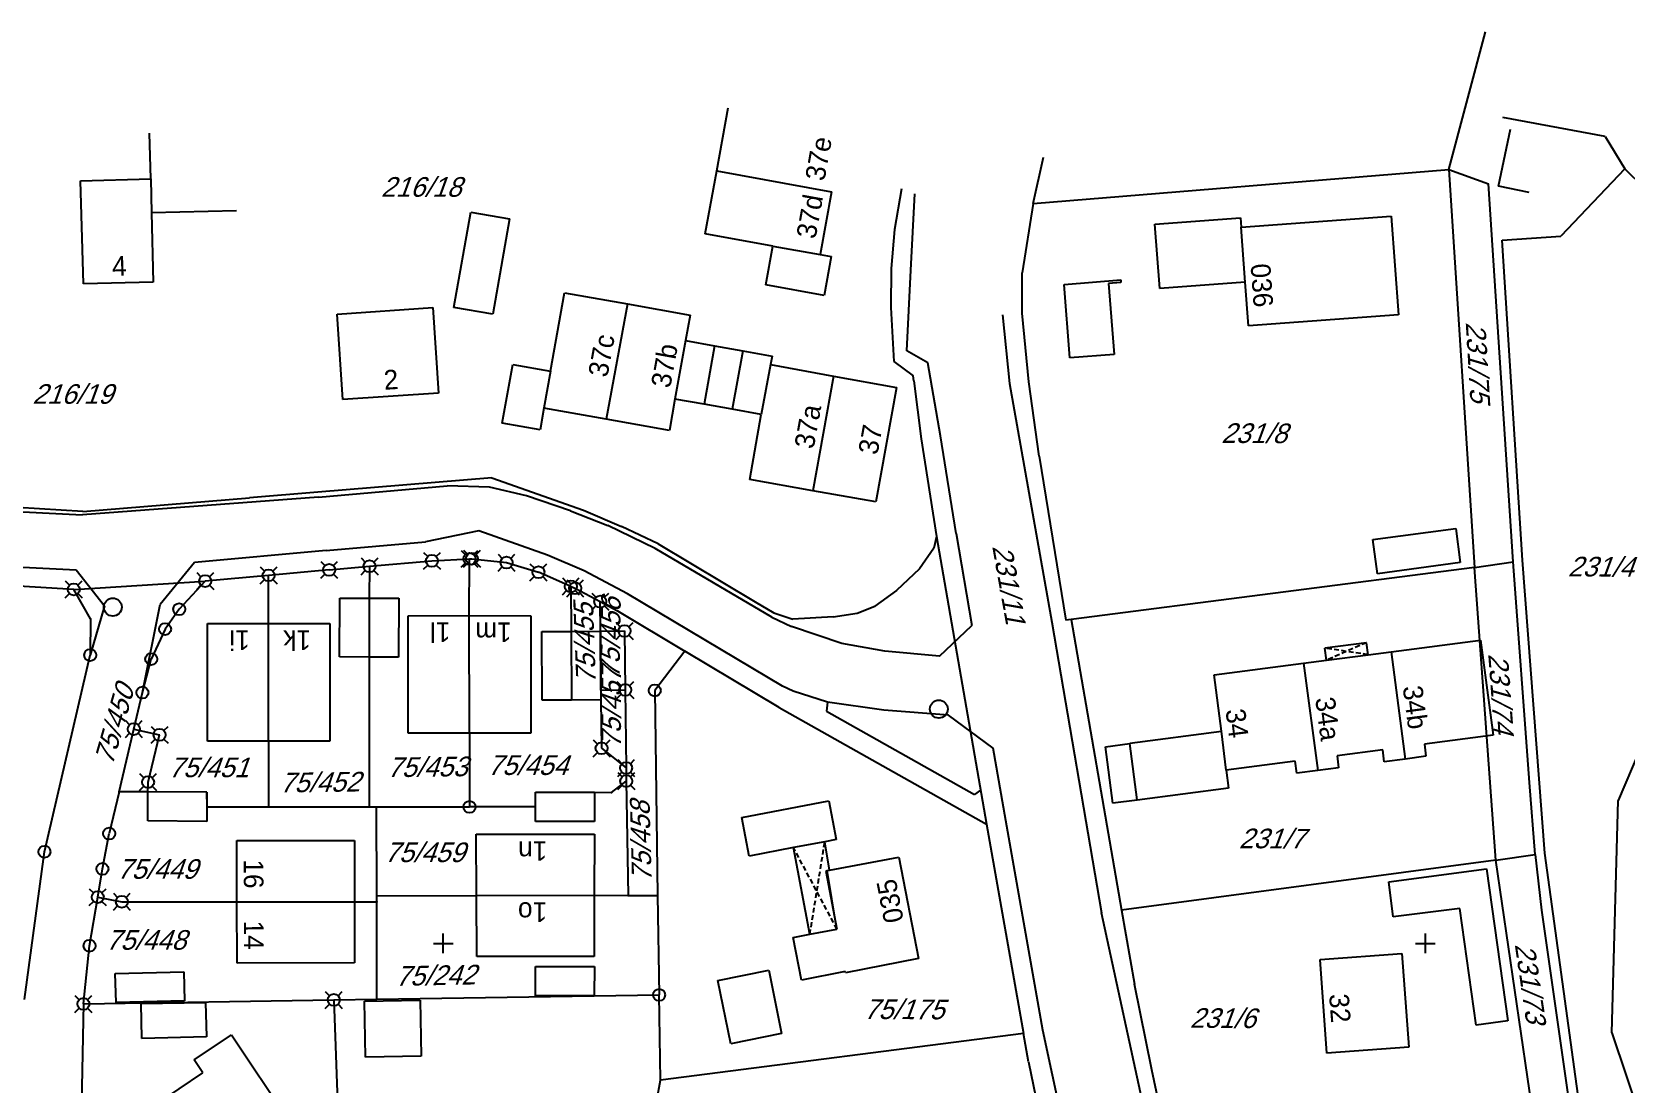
# Model space of a CAD drawing. Extents: x 4459737 to 4461180, y 5304018 to 5304640.
# Drawn here: x 4460358.1 to 4460520.4, y 5304485.7 to 5304592.9 of the extents above; entities that cross this region are included whole.
import ezdxf

# ---------------------------------------------------------------- set-up
doc = ezdxf.new("R2010")
doc.units = 0
doc.header["$MEASUREMENT"] = 0
doc.linetypes.add('DASHED', pattern=[0.75, 0.5, -0.25])
for name, color, linetype in [('1', 7, 'CONTINUOUS'), ('10', 7, 'CONTINUOUS'), ('15', 7, 'CONTINUOUS'), ('3', 7, 'CONTINUOUS'), ('4', 7, 'CONTINUOUS'), ('5', 7, 'CONTINUOUS'), ('6', 7, 'CONTINUOUS'), ('7', 7, 'CONTINUOUS')]:
    doc.layers.add(name, color=color, linetype=linetype)
doc.styles.add('txt', font='TXT', dxfattribs={"height": 0.2})

# ---------------------------------------------------------------- blocks, each defined once
blk = doc.blocks.new('3')
at = {"layer": '1', "color": 2, "linetype": 'CONTINUOUS'}
blk.add_circle((0, 0), 0.917, dxfattribs=at)
blk = doc.blocks.new('400')
at = {"layer": '15', "color": 7, "linetype": 'CONTINUOUS'}
for p, q in [((-1, 0), (0, 0)), ((0, 0), (0, 1)), ((0, 0), (1, 0)), ((0, -1), (0, 0))]:
    blk.add_line(p, q, dxfattribs=at)
blk = doc.blocks.new('10')
at = {"layer": '1', "color": 2, "linetype": 'CONTINUOUS'}
blk.add_circle((0, 0), 0.61, dxfattribs=at)
blk = doc.blocks.new('30')
at = {"layer": '1', "color": 2, "linetype": 'CONTINUOUS'}
for p, q in [((-0.86267, 0.86267), (-0.431335, 0.431335)), ((0.431335, 0.431335), (0.86267, 0.86267)), ((-0.86267, -0.86267), (-0.431335, -0.431335)), ((0.431335, -0.431335), (0.86267, -0.86267))]:
    blk.add_line(p, q, dxfattribs=at)
blk.add_circle((0, 0), 0.61, dxfattribs=at)

msp = doc.modelspace()

# ---------------------------------------------------------------- linework, layer by layer
at = {"layer": '1', "color": 2, "linetype": 'CONTINUOUS'}
for p in [(4460417.73, 5304533.9), (4460417.73, 5304533.9), (4460417.73, 5304533.9), (4460364.07, 5304533.06), (4460424.58, 5304529.79), (4460424.58, 5304529.79), (4460424.58, 5304529.79), (4460366.98, 5304515.45), (4460366.98, 5304515.45), (4460366.98, 5304515.45), (4460417.14, 5304515.37), (4460417.14, 5304515.37), (4460417.14, 5304515.37), (4460382.21, 5304513.91), (4460382.21, 5304513.91), (4460382.21, 5304513.91), (4460393.22, 5304504.84), (4460393.22, 5304504.84), (4460393.22, 5304504.84), (4460418.83, 5304504.88), (4460418.83, 5304504.88), (4460418.83, 5304504.88), (4460421.83, 5304504.88), (4460421.83, 5304504.88), (4460421.83, 5304504.88), (4460393.22, 5304504.24), (4460393.22, 5304504.24), (4460393.22, 5304504.24), (4460422.12, 5304486.07), (4460422.12, 5304486.07), (4460422.12, 5304486.07)]:
    msp.add_point(p, dxfattribs=at)
at = {"layer": '10', "color": 30, "linetype": 'CONTINUOUS'}
for p, q in [((4460520.32, 5304578.92), (4460513.8, 5304572.06)), ((4460447.6, 5304568.6), (4460448.01, 5304576.37)), ((4460507.81, 5304571.67), (4460513.8, 5304572.06)), ((4460509.91, 5304539.03), (4460507.81, 5304571.67)), ((4460447.19, 5304560.39), (4460447.6, 5304568.6)), ((4460456.96, 5304564.03), (4460457.64, 5304557.04)), ((4460449.34, 5304559.17), (4460447.19, 5304560.39)), ((4460450.63, 5304551.73), (4460449.34, 5304559.17)), ((4460457.64, 5304557.04), (4460461.97, 5304532.73)), ((4460452.22, 5304541.77), (4460450.63, 5304551.73)), ((4460387.31, 5304545.47), (4460363.26, 5304543.68)), ((4460387.31, 5304545.47), (4460400.39, 5304546.62)), ((4460404.72, 5304546.47), (4460400.39, 5304546.62)), ((4460408.48, 5304545.61), (4460404.72, 5304546.47)), ((4460412.94, 5304544.09), (4460408.48, 5304545.61)), ((4460343.32, 5304544.64), (4460363.26, 5304543.68)), ((4460412.94, 5304544.09), (4460416.74, 5304542.58)), ((4460403.62, 5304542.02), (4460398.19, 5304540.91)), ((4460410.6, 5304539.57), (4460403.62, 5304542.02)), ((4460421.56, 5304540.22), (4460416.74, 5304542.58)), ((4460388.09, 5304540.04), (4460398.19, 5304540.91)), ((4460452.22, 5304541.77), (4460453.83, 5304532.38)), ((4460342.92, 5304539.07), (4460362.62, 5304538.06)), ((4460374.68, 5304538.8), (4460371.17, 5304534.54)), ((4460388.09, 5304540.04), (4460374.68, 5304538.8)), ((4460414.35, 5304537.96), (4460410.6, 5304539.57)), ((4460433.44, 5304533.25), (4460421.56, 5304540.22)), ((4460512.17, 5304509.2), (4460509.91, 5304539.03)), ((4460362.62, 5304538.06), (4460365.49, 5304534.38)), ((4460418.77, 5304535.61), (4460414.35, 5304537.96)), ((4460434.53, 5304526.21), (4460418.77, 5304535.61)), ((4460365.49, 5304534.38), (4460364.05, 5304529.37)), ((4460369.36, 5304525.55), (4460371.17, 5304534.54)), ((4460433.44, 5304533.25), (4460435.47, 5304532.29)), ((4460440.58, 5304530.56), (4460435.47, 5304532.29)), ((4460450.52, 5304529.27), (4460453.83, 5304532.38)), ((4460461.97, 5304532.73), (4460467.02, 5304503.11)), ((4460444.96, 5304529.76), (4460440.58, 5304530.56)), ((4460450.52, 5304529.27), (4460444.96, 5304529.76)), ((4460435.64, 5304525.7), (4460434.53, 5304526.21)), ((4460439.12, 5304524.57), (4460435.64, 5304525.7)), ((4460439.12, 5304524.57), (4460439.01, 5304523.67)), ((4460444.86, 5304523.76), (4460439.12, 5304524.57)), ((4460439.01, 5304523.67), (4460454.08, 5304515.16)), ((4460451.46, 5304523.25), (4460444.86, 5304523.76)), ((4460455.99, 5304519.88), (4460451.46, 5304523.25)), ((4460457.27, 5304512.51), (4460455.99, 5304519.88)), ((4460454.7, 5304515.6), (4460454.08, 5304515.16)), ((4460461.05, 5304491.17), (4460457.27, 5304512.51)), ((4460516.12, 5304480.51), (4460512.17, 5304509.2)), ((4460476.53, 5304459.45), (4460467.02, 5304503.11)), ((4460466.7, 5304464.81), (4460461.05, 5304491.17))]:
    msp.add_line(p, q, dxfattribs=at)
at = {"layer": '3', "color": 7, "linetype": 'CONTINUOUS'}
for p, q in [((4460502.38, 5304578.85), (4460506.14, 5304592.88)), ((4460518.32, 5304582.21), (4460507.9, 5304584.16)), ((4460518.32, 5304582.21), (4460520.32, 5304578.92)), ((4460460.05, 5304575.39), (4460461.13, 5304580.1)), ((4460460.05, 5304575.39), (4460502.38, 5304578.85)), ((4460502.38, 5304578.85), (4460505.02, 5304538.31)), ((4460502.38, 5304578.85), (4460506.44, 5304577.39)), ((4460520.32, 5304578.92), (4460533.38, 5304565.99)), ((4460446.67, 5304576.9), (4460445.95, 5304572.75)), ((4460508.95, 5304538.89), (4460506.44, 5304577.39)), ((4460460.05, 5304575.39), (4460458.93, 5304568.31)), ((4460445.95, 5304572.75), (4460445.61, 5304568.77)), ((4460445.61, 5304568.77), (4460445.59, 5304564.79)), ((4460458.95, 5304564.22), (4460458.93, 5304568.31)), ((4460445.59, 5304564.79), (4460445.88, 5304559.3)), ((4460459.63, 5304557.23), (4460458.95, 5304564.22)), ((4460445.88, 5304559.3), (4460447.84, 5304557.83)), ((4460447.9, 5304557.33), (4460447.84, 5304557.83)), ((4460447.9, 5304557.33), (4460448.65, 5304551.41)), ((4460460.69, 5304549.66), (4460459.63, 5304557.23)), ((4460448.65, 5304551.41), (4460450.24, 5304541.45)), ((4460460.69, 5304549.66), (4460463.39, 5304532.92)), ((4460404.96, 5304547.44), (4460387.24, 5304545.96)), ((4460404.96, 5304547.44), (4460414.28, 5304544.13)), ((4460363.3, 5304544.01), (4460343.36, 5304545.21)), ((4460363.3, 5304544.01), (4460380.28, 5304545.39)), ((4460387.24, 5304545.96), (4460380.28, 5304545.39)), ((4460414.28, 5304544.13), (4460418.15, 5304542.48)), ((4460421.87, 5304540.72), (4460418.15, 5304542.48)), ((4460421.87, 5304540.72), (4460431.77, 5304534.81)), ((4460450.24, 5304541.45), (4460449.94, 5304540.26)), ((4460450.24, 5304541.45), (4460455.3, 5304512.16)), ((4460362.37, 5304536.07), (4460305.34, 5304539.51)), ((4460392.49, 5304538.42), (4460398.85, 5304538.98)), ((4460398.85, 5304538.98), (4460402.67, 5304539.18)), ((4460402.63, 5304533.42), (4460402.67, 5304539.18)), ((4460402.67, 5304539.18), (4460402.92, 5304539.19)), ((4460402.92, 5304539.19), (4460406.44, 5304538.8)), ((4460406.44, 5304538.8), (4460409.69, 5304537.82)), ((4460449.94, 5304540.26), (4460448.48, 5304538.18)), ((4460505.02, 5304538.31), (4460508.95, 5304538.89)), ((4460510.6, 5304516.39), (4460508.95, 5304538.89)), ((4460382.21, 5304537.5), (4460375.76, 5304536.92)), ((4460388.38, 5304538.06), (4460382.21, 5304537.5)), ((4460382.21, 5304532.6), (4460382.21, 5304537.5)), ((4460388.38, 5304538.06), (4460392.49, 5304538.42)), ((4460392.49, 5304538.42), (4460392.47, 5304535.17)), ((4460412.99, 5304536.38), (4460409.69, 5304537.82)), ((4460448.48, 5304538.18), (4460446.16, 5304535.94)), ((4460505.02, 5304538.31), (4460463.95, 5304532.99)), ((4460507.18, 5304508.48), (4460505.02, 5304538.31)), ((4460362.37, 5304536.07), (4460375.76, 5304536.92)), ((4460364.07, 5304533.06), (4460362.37, 5304536.07)), ((4460375.76, 5304536.92), (4460373.11, 5304534.05)), ((4460412.99, 5304536.38), (4460413.43, 5304536.19)), ((4460412.99, 5304536.38), (4460413.02, 5304531.79)), ((4460413.43, 5304536.19), (4460415.98, 5304534.83)), ((4460446.16, 5304535.94), (4460443.94, 5304534.37)), ((4460373.11, 5304534.05), (4460371.67, 5304532.03)), ((4460392.47, 5304535.17), (4460392.44, 5304529.15)), ((4460415.98, 5304534.83), (4460417.73, 5304533.9)), ((4460416, 5304531.8), (4460415.98, 5304534.83)), ((4460417.73, 5304533.9), (4460424.58, 5304529.79)), ((4460431.77, 5304534.81), (4460433.66, 5304533.69)), ((4460442.15, 5304533.63), (4460443.94, 5304534.37)), ((4460364.07, 5304533.06), (4460364.05, 5304529.37)), ((4460382.21, 5304520.62), (4460382.21, 5304532.6)), ((4460402.67, 5304521.41), (4460402.63, 5304533.42)), ((4460433.66, 5304533.69), (4460435.59, 5304533.04)), ((4460439.7, 5304533.26), (4460435.59, 5304533.04)), ((4460439.7, 5304533.26), (4460442.15, 5304533.63)), ((4460463.95, 5304532.99), (4460463.39, 5304532.92)), ((4460463.95, 5304532.99), (4460469.07, 5304503.38)), ((4460371.67, 5304532.03), (4460370.27, 5304528.97)), ((4460413.02, 5304531.79), (4460413.06, 5304524.79)), ((4460416, 5304531.8), (4460418.46, 5304531.83)), ((4460416.03, 5304525.81), (4460416, 5304531.8)), ((4460418.46, 5304531.83), (4460418.53, 5304525.82)), ((4460359.39, 5304509.34), (4460364.05, 5304529.37)), ((4460369.36, 5304525.55), (4460370.27, 5304528.97)), ((4460392.44, 5304529.15), (4460392.44, 5304513.91)), ((4460424.58, 5304529.79), (4460421.53, 5304525.77)), ((4460434.2, 5304524.05), (4460424.58, 5304529.79)), ((4460416.03, 5304525.81), (4460418.53, 5304525.82)), ((4460416.03, 5304525.81), (4460416.04, 5304524.81)), ((4460418.53, 5304525.82), (4460418.62, 5304517.87)), ((4460421.53, 5304525.77), (4460421.83, 5304504.88)), ((4460368.49, 5304521.84), (4460369.36, 5304525.55)), ((4460416.04, 5304524.81), (4460413.06, 5304524.79)), ((4460416.04, 5304524.81), (4460416.12, 5304519.88)), ((4460434.2, 5304524.05), (4460455.3, 5304512.16)), ((4460366.98, 5304515.45), (4460368.49, 5304521.84)), ((4460368.49, 5304521.84), (4460371.11, 5304521.25)), ((4460369.94, 5304516.44), (4460371.11, 5304521.25)), ((4460402.67, 5304521.41), (4460402.67, 5304513.91)), ((4460522.66, 5304521.66), (4460519.64, 5304514.55)), ((4460382.21, 5304520.62), (4460382.21, 5304513.91)), ((4460416.12, 5304519.88), (4460418.62, 5304517.87)), ((4460418.62, 5304517.87), (4460418.63, 5304516.54)), ((4460369.93, 5304515.44), (4460369.94, 5304516.44)), ((4460417.14, 5304515.37), (4460418.63, 5304516.54)), ((4460418.63, 5304516.54), (4460418.83, 5304504.88)), ((4460511.19, 5304509.06), (4460510.6, 5304516.39)), ((4460366.98, 5304515.45), (4460365.98, 5304511.18)), ((4460369.93, 5304515.44), (4460366.98, 5304515.45)), ((4460375.94, 5304515.42), (4460369.93, 5304515.44)), ((4460375.97, 5304513.91), (4460375.94, 5304515.42)), ((4460409.4, 5304513.91), (4460409.4, 5304515.4)), ((4460409.4, 5304515.4), (4460415.4, 5304515.4)), ((4460415.4, 5304515.4), (4460417.14, 5304515.37)), ((4460518.98, 5304490.88), (4460519.64, 5304514.55)), ((4460375.97, 5304513.91), (4460382.21, 5304513.91)), ((4460382.21, 5304513.91), (4460392.44, 5304513.91)), ((4460392.44, 5304513.91), (4460393.2, 5304513.91)), ((4460393.22, 5304504.84), (4460393.2, 5304513.91)), ((4460393.2, 5304513.91), (4460402.67, 5304513.91)), ((4460409.4, 5304513.91), (4460402.67, 5304513.91)), ((4460365.29, 5304507.58), (4460365.98, 5304511.18)), ((4460455.3, 5304512.16), (4460459.08, 5304490.82)), ((4460357.35, 5304494.28), (4460359.39, 5304509.34)), ((4460507.18, 5304508.48), (4460469.07, 5304503.38)), ((4460507.18, 5304508.48), (4460511.19, 5304509.06)), ((4460511.29, 5304480.27), (4460507.18, 5304508.48)), ((4460511.19, 5304509.06), (4460511.83, 5304503.39)), ((4460364.81, 5304504.71), (4460365.29, 5304507.58)), ((4460363.98, 5304499.76), (4460364.81, 5304504.71)), ((4460364.81, 5304504.71), (4460367.27, 5304504.24)), ((4460393.22, 5304504.84), (4460403.38, 5304504.87)), ((4460393.22, 5304504.24), (4460393.22, 5304504.84)), ((4460403.38, 5304504.87), (4460415.36, 5304504.9)), ((4460415.36, 5304504.9), (4460418.83, 5304504.88)), ((4460418.83, 5304504.88), (4460421.83, 5304504.88)), ((4460421.83, 5304504.88), (4460421.98, 5304494.75)), ((4460367.27, 5304504.24), (4460378.99, 5304504.24)), ((4460378.99, 5304504.24), (4460390.97, 5304504.24)), ((4460390.97, 5304504.24), (4460393.22, 5304504.24)), ((4460393.24, 5304494.3), (4460393.22, 5304504.24)), ((4460469.07, 5304503.38), (4460470.38, 5304495.83)), ((4460511.83, 5304503.39), (4460515.12, 5304480.46)), ((4460363.35, 5304493.83), (4460363.98, 5304499.76)), ((4460472.15, 5304487.11), (4460470.38, 5304495.83)), ((4460363.35, 5304493.83), (4460362.75, 5304462.51)), ((4460363.35, 5304493.83), (4460388.85, 5304494.23)), ((4460388.85, 5304494.23), (4460393.24, 5304494.3)), ((4460388.85, 5304494.23), (4460389.51, 5304476.26)), ((4460393.24, 5304494.3), (4460421.98, 5304494.75)), ((4460422.12, 5304486.07), (4460421.98, 5304494.75)), ((4460459.08, 5304490.82), (4460422.12, 5304486.07)), ((4460459.6, 5304487.92), (4460459.08, 5304490.82)), ((4460518.98, 5304490.88), (4460525.45, 5304471.68)), ((4460459.6, 5304487.92), (4460460.87, 5304481.72)), ((4460473.96, 5304478.53), (4460472.15, 5304487.11)), ((4460421.11, 5304480.61), (4460422.12, 5304486.07))]:
    msp.add_line(p, q, dxfattribs=at)
at = {"layer": '5', "color": 1, "linetype": 'CONTINUOUS'}
for p, q in [((4460427.84, 5304578.71), (4460429.01, 5304585.15)), ((4460370.21, 5304577.91), (4460370.07, 5304582.55)), ((4460507.45, 5304577.17), (4460508.67, 5304582.98)), ((4460363.07, 5304577.71), (4460370.21, 5304577.91)), ((4460363.37, 5304567.19), (4460363.07, 5304577.71)), ((4460370.21, 5304577.91), (4460370.29, 5304574.43)), ((4460426.68, 5304572.29), (4460427.84, 5304578.71)), ((4460427.84, 5304578.71), (4460439.53, 5304576.58)), ((4460439.53, 5304576.58), (4460438.38, 5304570.2)), ((4460510.58, 5304576.51), (4460507.45, 5304577.17)), ((4460378.95, 5304574.63), (4460370.29, 5304574.43)), ((4460370.29, 5304574.43), (4460370.45, 5304567.39)), ((4460401.09, 5304564.8), (4460402.79, 5304574.51)), ((4460402.79, 5304574.51), (4460406.74, 5304573.82)), ((4460406.74, 5304573.82), (4460405.06, 5304564.11)), ((4460472.47, 5304573.3), (4460481.17, 5304573.93)), ((4460472.95, 5304566.72), (4460472.47, 5304573.3)), ((4460481.17, 5304573.93), (4460481.24, 5304572.98)), ((4460481.24, 5304572.98), (4460496.53, 5304574.11)), ((4460481.66, 5304567.36), (4460481.24, 5304572.98)), ((4460496.53, 5304574.11), (4460497.27, 5304564.06)), ((4460433.56, 5304571.04), (4460426.68, 5304572.29)), ((4460432.84, 5304567.1), (4460433.56, 5304571.04)), ((4460433.56, 5304571.04), (4460438.38, 5304570.2)), ((4460438.38, 5304570.2), (4460439.5, 5304570)), ((4460439.5, 5304570), (4460438.79, 5304566.02)), ((4460370.45, 5304567.39), (4460363.37, 5304567.19)), ((4460410.91, 5304558.29), (4460412.35, 5304566.29)), ((4460412.35, 5304566.29), (4460418.75, 5304565.15)), ((4460438.79, 5304566.02), (4460432.84, 5304567.1)), ((4460463.23, 5304567.14), (4460468.98, 5304567.6)), ((4460463.79, 5304559.65), (4460463.23, 5304567.14)), ((4460469, 5304567.33), (4460467.75, 5304567.23)), ((4460467.75, 5304567.23), (4460468.32, 5304560.01)), ((4460468.98, 5304567.6), (4460469, 5304567.33)), ((4460481.66, 5304567.36), (4460472.95, 5304566.72)), ((4460481.98, 5304562.94), (4460481.66, 5304567.36)), ((4460389.18, 5304564.13), (4460398.93, 5304564.78)), ((4460398.93, 5304564.78), (4460399.51, 5304556.06)), ((4460405.06, 5304564.11), (4460401.09, 5304564.8)), ((4460418.75, 5304565.15), (4460416.6, 5304553.42)), ((4460418.75, 5304565.15), (4460425.15, 5304564.01)), ((4460389.76, 5304555.43), (4460389.18, 5304564.13)), ((4460425.15, 5304564.01), (4460424.68, 5304561.43)), ((4460497.27, 5304564.06), (4460481.98, 5304562.94)), ((4460424.68, 5304561.43), (4460423.59, 5304555.46)), ((4460424.68, 5304561.43), (4460427.63, 5304560.9)), ((4460427.63, 5304560.9), (4460426.58, 5304554.93)), ((4460427.63, 5304560.9), (4460430.49, 5304560.39)), ((4460430.49, 5304560.39), (4460429.43, 5304554.42)), ((4460430.49, 5304560.39), (4460433.48, 5304559.85)), ((4460433.48, 5304559.85), (4460433.32, 5304558.99)), ((4460468.32, 5304560.01), (4460463.79, 5304559.65)), ((4460405.98, 5304553.02), (4460407.07, 5304558.97)), ((4460407.07, 5304558.97), (4460410.91, 5304558.29)), ((4460410.91, 5304558.29), (4460410.24, 5304554.55)), ((4460433.32, 5304558.99), (4460432.38, 5304553.9)), ((4460433.32, 5304558.99), (4460439.74, 5304557.81)), ((4460439.74, 5304557.81), (4460437.62, 5304546.12)), ((4460439.74, 5304557.81), (4460446.16, 5304556.63)), ((4460446.16, 5304556.63), (4460444.03, 5304544.98)), ((4460399.51, 5304556.06), (4460389.76, 5304555.43)), ((4460423.59, 5304555.46), (4460423.02, 5304552.27)), ((4460426.58, 5304554.93), (4460423.59, 5304555.46)), ((4460429.43, 5304554.42), (4460426.58, 5304554.93)), ((4460410.24, 5304554.55), (4460409.85, 5304552.34)), ((4460416.6, 5304553.42), (4460410.24, 5304554.55)), ((4460423.02, 5304552.27), (4460416.6, 5304553.42)), ((4460432.38, 5304553.9), (4460429.43, 5304554.42)), ((4460431.2, 5304547.26), (4460432.38, 5304553.9)), ((4460409.85, 5304552.34), (4460405.98, 5304553.02)), ((4460437.62, 5304546.12), (4460431.2, 5304547.26)), ((4460444.03, 5304544.98), (4460437.62, 5304546.12)), ((4460494.66, 5304541.14), (4460503.1, 5304542.27)), ((4460503.1, 5304542.27), (4460503.56, 5304538.8)), ((4460495.12, 5304537.67), (4460494.66, 5304541.14)), ((4460503.56, 5304538.8), (4460495.12, 5304537.67)), ((4460389.44, 5304529.19), (4460389.47, 5304535.18)), ((4460389.47, 5304535.18), (4460392.47, 5304535.17)), ((4460392.47, 5304535.17), (4460395.47, 5304535.16)), ((4460395.47, 5304535.16), (4460395.43, 5304529.15)), ((4460375.98, 5304520.62), (4460375.98, 5304532.6)), ((4460375.98, 5304532.6), (4460382.21, 5304532.6)), ((4460382.21, 5304532.6), (4460388.44, 5304532.6)), ((4460388.44, 5304532.6), (4460388.44, 5304520.62)), ((4460396.43, 5304533.38), (4460402.63, 5304533.42)), ((4460396.44, 5304521.41), (4460396.43, 5304533.38)), ((4460402.63, 5304533.42), (4460408.9, 5304533.39)), ((4460408.9, 5304533.39), (4460408.9, 5304521.41)), ((4460410.03, 5304531.78), (4460413.02, 5304531.79)), ((4460410.06, 5304524.78), (4460410.03, 5304531.78)), ((4460413.02, 5304531.79), (4460416, 5304531.8)), ((4460416, 5304531.8), (4460416.04, 5304524.81)), ((4460496.51, 5304529.71), (4460505.63, 5304530.91)), ((4460505.63, 5304530.91), (4460506.9, 5304521.21)), ((4460392.44, 5304529.15), (4460389.44, 5304529.19)), ((4460395.43, 5304529.15), (4460392.44, 5304529.15)), ((4460489.93, 5304528.85), (4460494.17, 5304529.41)), ((4460494.17, 5304529.41), (4460496.51, 5304529.71)), ((4460496.51, 5304529.71), (4460497.95, 5304518.78)), ((4460478.49, 5304527.35), (4460487.6, 5304528.54)), ((4460479.24, 5304521.63), (4460478.49, 5304527.35)), ((4460487.6, 5304528.54), (4460489.93, 5304528.85)), ((4460487.6, 5304528.54), (4460489.05, 5304517.62)), ((4460413.06, 5304524.79), (4460410.06, 5304524.78)), ((4460402.67, 5304521.41), (4460396.44, 5304521.41)), ((4460408.9, 5304521.41), (4460402.67, 5304521.41)), ((4460469.91, 5304520.4), (4460479.24, 5304521.63)), ((4460479.72, 5304517.64), (4460479.24, 5304521.63)), ((4460506.9, 5304521.21), (4460499.9, 5304520.3)), ((4460382.21, 5304520.62), (4460375.98, 5304520.62)), ((4460388.44, 5304520.62), (4460382.21, 5304520.62)), ((4460467.44, 5304520.04), (4460469.92, 5304520.36)), ((4460468.17, 5304514.29), (4460467.44, 5304520.04)), ((4460469.92, 5304520.36), (4460469.91, 5304520.4)), ((4460470.65, 5304514.62), (4460469.92, 5304520.36)), ((4460495.66, 5304519.73), (4460491.01, 5304519.12)), ((4460495.82, 5304518.5), (4460495.66, 5304519.73)), ((4460499.9, 5304520.3), (4460500.06, 5304519.06)), ((4460486.76, 5304518.58), (4460479.72, 5304517.64)), ((4460479.72, 5304517.64), (4460479.96, 5304515.8)), ((4460486.92, 5304517.34), (4460486.76, 5304518.58)), ((4460489.05, 5304517.62), (4460486.92, 5304517.34)), ((4460491.17, 5304517.89), (4460489.05, 5304517.62)), ((4460491.01, 5304519.12), (4460491.17, 5304517.89)), ((4460497.95, 5304518.78), (4460495.82, 5304518.5)), ((4460500.06, 5304519.06), (4460497.95, 5304518.78)), ((4460369.91, 5304512.48), (4460369.93, 5304515.44)), ((4460375.94, 5304515.42), (4460375.91, 5304512.42)), ((4460409.4, 5304512.41), (4460409.4, 5304515.4)), ((4460415.4, 5304515.4), (4460415.4, 5304512.41)), ((4460430.39, 5304512.84), (4460439.25, 5304514.51)), ((4460439.25, 5304514.51), (4460439.99, 5304510.57)), ((4460470.66, 5304514.58), (4460468.17, 5304514.29)), ((4460470.66, 5304514.58), (4460470.65, 5304514.62)), ((4460479.96, 5304515.8), (4460470.66, 5304514.58)), ((4460431.14, 5304508.9), (4460430.39, 5304512.84)), ((4460375.91, 5304512.42), (4460369.91, 5304512.48)), ((4460403.36, 5304511.11), (4460415.4, 5304511.11)), ((4460403.38, 5304504.87), (4460403.36, 5304511.11)), ((4460415.4, 5304512.41), (4460409.4, 5304512.41)), ((4460415.4, 5304511.11), (4460415.36, 5304504.9)), ((4460378.99, 5304504.24), (4460378.99, 5304510.47)), ((4460378.99, 5304510.47), (4460390.97, 5304510.47)), ((4460390.97, 5304510.47), (4460390.97, 5304504.24)), ((4460435.65, 5304509.76), (4460431.14, 5304508.9)), ((4460438.85, 5304510.36), (4460435.65, 5304509.76)), ((4460439.99, 5304510.57), (4460438.85, 5304510.36)), ((4460439.34, 5304507.45), (4460446.38, 5304508.78)), ((4460446.38, 5304508.78), (4460448.38, 5304498.45)), ((4460439.09, 5304507.41), (4460439.34, 5304507.45)), ((4460440.09, 5304501.46), (4460439.09, 5304507.41)), ((4460496.29, 5304506.27), (4460506.22, 5304507.61)), ((4460496.73, 5304502.7), (4460496.29, 5304506.27)), ((4460506.22, 5304507.61), (4460508.4, 5304492.1)), ((4460403.42, 5304498.65), (4460403.38, 5304504.87)), ((4460415.36, 5304504.9), (4460415.36, 5304498.66)), ((4460379.01, 5304497.98), (4460378.99, 5304504.24)), ((4460390.97, 5304504.24), (4460390.97, 5304498.01)), ((4460503.5, 5304503.54), (4460496.73, 5304502.7)), ((4460505.17, 5304491.65), (4460503.5, 5304503.54)), ((4460437.33, 5304500.92), (4460440.09, 5304501.46)), ((4460435.63, 5304500.59), (4460437.33, 5304500.92)), ((4460436.48, 5304496.26), (4460435.63, 5304500.59)), ((4460415.36, 5304498.66), (4460403.42, 5304498.65)), ((4460448.38, 5304498.45), (4460440.95, 5304496.99)), ((4460489.28, 5304498.34), (4460497.59, 5304498.97)), ((4460489.98, 5304488.8), (4460489.28, 5304498.34)), ((4460497.59, 5304498.97), (4460498.31, 5304489.43)), ((4460366.6, 5304496.92), (4460373.58, 5304497.09)), ((4460366.68, 5304493.98), (4460366.6, 5304496.92)), ((4460373.58, 5304497.09), (4460373.64, 5304494.13)), ((4460390.97, 5304498.01), (4460379.01, 5304497.98)), ((4460409.4, 5304494.65), (4460409.4, 5304497.63)), ((4460409.4, 5304497.63), (4460415.4, 5304497.63)), ((4460415.4, 5304497.63), (4460415.38, 5304494.7)), ((4460427.95, 5304496.2), (4460433.14, 5304497.27)), ((4460433.14, 5304497.27), (4460434.45, 5304490.83)), ((4460440.92, 5304497.14), (4460436.48, 5304496.26)), ((4460440.95, 5304496.99), (4460440.92, 5304497.14)), ((4460429.28, 5304489.76), (4460427.95, 5304496.2)), ((4460373.64, 5304494.13), (4460366.68, 5304493.98)), ((4460369.23, 5304493.86), (4460375.8, 5304493.99)), ((4460369.32, 5304490.3), (4460369.23, 5304493.86)), ((4460375.8, 5304493.99), (4460375.89, 5304490.47)), ((4460391.98, 5304494.11), (4460397.65, 5304494.2)), ((4460392.07, 5304488.39), (4460391.98, 5304494.11)), ((4460397.65, 5304494.2), (4460397.74, 5304488.49)), ((4460415.38, 5304494.7), (4460409.4, 5304494.65)), ((4460508.4, 5304492.1), (4460505.17, 5304491.65)), ((4460375.89, 5304490.47), (4460369.32, 5304490.3)), ((4460374.64, 5304488.13), (4460378.43, 5304490.67)), ((4460378.43, 5304490.67), (4460385.83, 5304479.61)), ((4460434.45, 5304490.83), (4460429.28, 5304489.76)), ((4460397.74, 5304488.49), (4460392.07, 5304488.39)), ((4460498.31, 5304489.43), (4460489.98, 5304488.8)), ((4460370.7, 5304483.56), (4460375.53, 5304486.79)), ((4460375.53, 5304486.79), (4460374.64, 5304488.13))]:
    msp.add_line(p, q, dxfattribs=at)
at = {"layer": '6', "color": 1, "linetype": 'CONTINUOUS'}
for p, q in [((4460494, 5304530.64), (4460489.77, 5304530.09)), ((4460494.17, 5304529.41), (4460494, 5304530.64)), ((4460489.93, 5304528.85), (4460489.77, 5304530.09)), ((4460437.33, 5304500.92), (4460435.65, 5304509.76)), ((4460439.34, 5304507.45), (4460438.85, 5304510.36)), ((4460438.97, 5304507.37), (4460439.09, 5304507.41)), ((4460438.97, 5304507.37), (4460440.09, 5304501.46))]:
    msp.add_line(p, q, dxfattribs=at)
at = {"layer": '6', "color": 1, "linetype": 'DASHED'}
for p, q in [((4460494, 5304530.64), (4460489.93, 5304528.85)), ((4460494.17, 5304529.41), (4460489.77, 5304530.09)), ((4460440.09, 5304501.46), (4460435.65, 5304509.76)), ((4460437.33, 5304500.92), (4460438.85, 5304510.36))]:
    msp.add_line(p, q, dxfattribs=at)

# ---------------------------------------------------------------- block references
at = {"layer": '1', "color": 2, "linetype": 'CONTINUOUS'}
for name, p in [('30', (4460388.38, 5304538.06)), ('30', (4460388.38, 5304538.06)), ('30', (4460388.38, 5304538.06)), ('30', (4460392.49, 5304538.42)), ('30', (4460392.49, 5304538.42)), ('30', (4460392.49, 5304538.42)), ('30', (4460398.85, 5304538.98)), ('30', (4460398.85, 5304538.98)), ('30', (4460398.85, 5304538.98)), ('30', (4460402.67, 5304539.18)), ('30', (4460402.67, 5304539.18)), ('30', (4460402.67, 5304539.18)), ('30', (4460402.92, 5304539.19)), ('30', (4460402.92, 5304539.19)), ('30', (4460402.92, 5304539.19)), ('30', (4460406.44, 5304538.8)), ('30', (4460406.44, 5304538.8)), ('30', (4460406.44, 5304538.8)), ('30', (4460409.69, 5304537.82)), ('30', (4460409.69, 5304537.82)), ('30', (4460409.69, 5304537.82)), ('30', (4460375.76, 5304536.92)), ('30', (4460375.76, 5304536.92)), ('30', (4460375.76, 5304536.92)), ('30', (4460382.21, 5304537.5)), ('30', (4460382.21, 5304537.5)), ('30', (4460382.21, 5304537.5)), ('30', (4460412.99, 5304536.38)), ('30', (4460412.99, 5304536.38)), ('30', (4460412.99, 5304536.38)), ('30', (4460362.37, 5304536.07)), ('30', (4460413.43, 5304536.19)), ('30', (4460413.43, 5304536.19)), ('30', (4460413.43, 5304536.19)), ('30', (4460415.98, 5304534.83)), ('30', (4460415.98, 5304534.83)), ('30', (4460415.98, 5304534.83)), ('3', (4460366.35, 5304534.27)), ('10', (4460373.11, 5304534.05)), ('10', (4460373.11, 5304534.05)), ('10', (4460373.11, 5304534.05)), ('10', (4460373.11, 5304534.05)), ('10', (4460373.11, 5304534.05)), ('10', (4460373.11, 5304534.05)), ('10', (4460371.67, 5304532.03)), ('10', (4460371.67, 5304532.03)), ('10', (4460371.67, 5304532.03)), ('10', (4460371.67, 5304532.03)), ('10', (4460371.67, 5304532.03)), ('10', (4460371.67, 5304532.03)), ('30', (4460418.46, 5304531.83)), ('30', (4460418.46, 5304531.83)), ('30', (4460418.46, 5304531.83)), ('10', (4460364.05, 5304529.37)), ('10', (4460364.05, 5304529.37)), ('10', (4460370.27, 5304528.97)), ('10', (4460370.27, 5304528.97)), ('10', (4460370.27, 5304528.97)), ('10', (4460370.27, 5304528.97)), ('10', (4460370.27, 5304528.97)), ('10', (4460370.27, 5304528.97)), ('10', (4460369.36, 5304525.55)), ('10', (4460369.36, 5304525.55)), ('10', (4460369.36, 5304525.55)), ('10', (4460369.36, 5304525.55)), ('10', (4460369.36, 5304525.55)), ('10', (4460369.36, 5304525.55)), ('30', (4460418.53, 5304525.82)), ('30', (4460418.53, 5304525.82)), ('30', (4460418.53, 5304525.82)), ('10', (4460421.53, 5304525.77)), ('10', (4460421.53, 5304525.77)), ('10', (4460421.53, 5304525.77)), ('10', (4460421.53, 5304525.77)), ('10', (4460421.53, 5304525.77)), ('10', (4460421.53, 5304525.77)), ('3', (4460450.46, 5304523.87)), ('30', (4460368.49, 5304521.84)), ('30', (4460368.49, 5304521.84)), ('30', (4460368.49, 5304521.84)), ('30', (4460371.11, 5304521.25)), ('30', (4460371.11, 5304521.25)), ('30', (4460371.11, 5304521.25)), ('30', (4460416.12, 5304519.88)), ('30', (4460416.12, 5304519.88)), ('30', (4460416.12, 5304519.88)), ('30', (4460418.62, 5304517.87)), ('30', (4460418.62, 5304517.87)), ('30', (4460418.62, 5304517.87)), ('30', (4460369.94, 5304516.44)), ('30', (4460369.94, 5304516.44)), ('30', (4460369.94, 5304516.44)), ('30', (4460418.63, 5304516.54)), ('30', (4460418.63, 5304516.54)), ('30', (4460418.63, 5304516.54)), ('10', (4460402.67, 5304513.91)), ('10', (4460402.67, 5304513.91)), ('10', (4460402.67, 5304513.91)), ('10', (4460402.67, 5304513.91)), ('10', (4460402.67, 5304513.91)), ('10', (4460402.67, 5304513.91)), ('10', (4460365.98, 5304511.18)), ('10', (4460365.98, 5304511.18)), ('10', (4460365.98, 5304511.18)), ('10', (4460365.98, 5304511.18)), ('10', (4460365.98, 5304511.18)), ('10', (4460365.98, 5304511.18)), ('10', (4460359.39, 5304509.34)), ('10', (4460359.39, 5304509.34)), ('10', (4460365.29, 5304507.58)), ('10', (4460365.29, 5304507.58)), ('10', (4460365.29, 5304507.58)), ('10', (4460365.29, 5304507.58)), ('10', (4460365.29, 5304507.58)), ('10', (4460365.29, 5304507.58)), ('30', (4460364.81, 5304504.71)), ('30', (4460364.81, 5304504.71)), ('30', (4460364.81, 5304504.71)), ('30', (4460367.27, 5304504.24)), ('30', (4460367.27, 5304504.24)), ('30', (4460367.27, 5304504.24)), ('10', (4460363.98, 5304499.76)), ('10', (4460363.98, 5304499.76)), ('10', (4460363.98, 5304499.76)), ('10', (4460363.98, 5304499.76)), ('10', (4460363.98, 5304499.76)), ('10', (4460363.98, 5304499.76)), ('30', (4460388.85, 5304494.23)), ('30', (4460388.85, 5304494.23)), ('30', (4460388.85, 5304494.23)), ('10', (4460421.98, 5304494.75)), ('10', (4460421.98, 5304494.75)), ('10', (4460421.98, 5304494.75)), ('10', (4460421.98, 5304494.75)), ('10', (4460421.98, 5304494.75)), ('10', (4460421.98, 5304494.75)), ('30', (4460363.35, 5304493.83)), ('30', (4460363.35, 5304493.83)), ('30', (4460363.35, 5304493.83))]:
    msp.add_blockref(name, p, dxfattribs=at)
at = {"layer": '15', "color": 7, "linetype": 'CONTINUOUS'}
for p in [(4460400, 5304500), (4460500, 5304500)]:
    msp.add_blockref('400', p, dxfattribs=at)

# ---------------------------------------------------------------- texts
at = {"layer": '4', "color": 2, "linetype": 'CONTINUOUS', "style": 'txt', "oblique": 20}
for s, p in [('216/18', (4460393.64, 5304576.08)), ('216/19', (4460358.14, 5304554.98)), ('75/454', (4460404.49, 5304517.16)), ('75/454', (4460404.49, 5304517.16)), ('75/454', (4460404.49, 5304517.16)), ('75/451', (4460372, 5304516.93)), ('75/451', (4460372, 5304516.93)), ('75/451', (4460372, 5304516.93)), ('75/459', (4460393.98, 5304508.28)), ('75/459', (4460393.98, 5304508.28)), ('75/459', (4460393.98, 5304508.28)), ('75/449', (4460366.75, 5304506.58)), ('75/449', (4460366.75, 5304506.58)), ('75/449', (4460366.75, 5304506.58)), ('75/448', (4460365.61, 5304499.35)), ('75/448', (4460365.61, 5304499.35)), ('75/448', (4460365.61, 5304499.35))]:
    msp.add_text(s, height=2, dxfattribs=at).set_placement(p)
for s, rotation, p in [('231/75', 273.4002, (4460504.11, 5304563.3)), ('231/8', 359.7003, (4460479.2, 5304551)), ('231/11', 280.0593, (4460455.89, 5304540.46)), ('231/4', 359.7003, (4460514.5, 5304537.4)), ('75/456', 89.1315, (4460417.95, 5304527)), ('75/456', 89.1315, (4460417.95, 5304527)), ('75/456', 89.1315, (4460417.95, 5304527)), ('75/455', 92.1213, (4460415.55, 5304526.47)), ('75/455', 92.1213, (4460415.55, 5304526.47)), ('75/455', 92.1213, (4460415.55, 5304526.47)), ('231/74', 274.2003, (4460506.4, 5304529.5)), ('75/457', 90, (4460418.09, 5304519.91)), ('75/457', 90, (4460418.09, 5304519.91)), ('75/457', 90, (4460418.09, 5304519.91)), ('75/450', 74.0556, (4460366.32, 5304518.07)), ('75/450', 74.0556, (4460366.32, 5304518.07)), ('75/450', 74.0556, (4460366.32, 5304518.07)), ('75/453', 0.7353, (4460394.27, 5304516.93)), ('75/453', 0.7353, (4460394.27, 5304516.93)), ('75/453', 0.7353, (4460394.27, 5304516.93)), ('75/452', 0.774, (4460383.34, 5304515.37)), ('75/452', 0.774, (4460383.34, 5304515.37)), ('75/452', 0.774, (4460383.34, 5304515.37)), ('75/458', 91.4976, (4460421.22, 5304506.3)), ('75/458', 91.4976, (4460421.22, 5304506.3)), ('75/458', 91.4976, (4460421.22, 5304506.3)), ('231/7', 359.7003, (4460481, 5304509.7)), ('231/73', 278.3997, (4460509.1, 5304499.9)), ('75/242', 1.1025, (4460395.12, 5304495.66)), ('75/242', 1.1025, (4460395.12, 5304495.66)), ('75/242', 1.1025, (4460395.12, 5304495.66)), ('75/175', 359.7003, (4460442.8, 5304492.3)), ('231/6', 359.7003, (4460476, 5304491.4))]:
    msp.add_text(s, height=2, rotation=rotation, dxfattribs=at).set_placement(p)
at = {"layer": '7', "color": 1, "linetype": 'CONTINUOUS', "style": 'txt'}
for s, rotation, p in [('37e', 79.7976, (4460438.8, 5304577.6)), ('37d', 79.7823, (4460437.9, 5304571.7)), ('4', 1.6893, (4460366.3, 5304568)), ('036', 274.2723, (4460482.2, 5304569.2)), ('37c', 79.614, (4460416.7, 5304557.6)), ('37b', 79.7166, (4460423.1, 5304556.5)), ('2', 3.6972, (4460394, 5304556.4)), ('37a', 79.7211, (4460437.7, 5304550.3)), ('37', 79.6392, (4460444.2, 5304549.7)), ('1l', 180, (4460400.73, 5304532.72)), ('1m', 179.7255, (4460406.97, 5304532.7)), ('1i', 180, (4460380.3, 5304531.9)), ('1k', 180, (4460386.53, 5304531.9)), ('34b', 277.5051, (4460497.69, 5304526.14)), ('34a', 277.5636, (4460488.78, 5304524.97)), ('34', 277.2198, (4460479.65, 5304523.78)), ('1n', 180, (4460410.59, 5304510.41)), ('16', 270, (4460379.69, 5304508.56)), ('035', 100.9575, (4460446.9, 5304502.3)), ('1o', 180.1431, (4460410.58, 5304504.19)), ('14', 270.1836, (4460379.7, 5304502.32)), ('32', 274.1967, (4460490.2, 5304494.8))]:
    msp.add_text(s, height=2, rotation=rotation, dxfattribs=at).set_placement(p)

doc.saveas('drawing.dxf')
